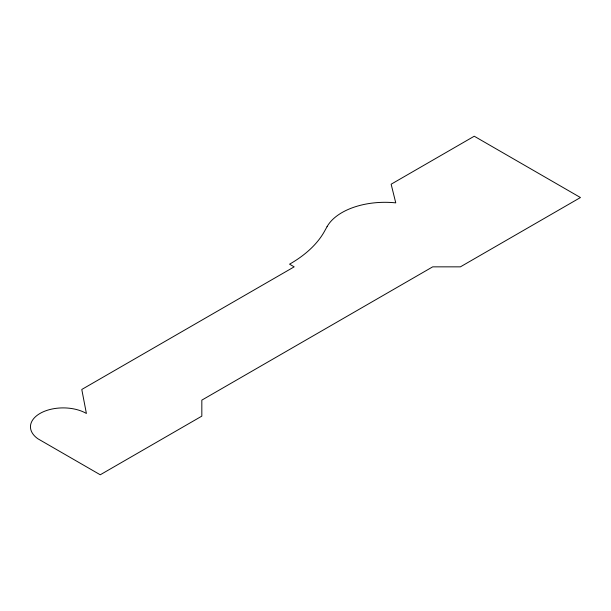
<?xml version="1.0" encoding="UTF-8"?>
<svg xmlns="http://www.w3.org/2000/svg" width="611" height="611" viewBox="0 0 611 611"><rect width="100%" height="100%" fill="white"/><g stroke="black" fill="none" stroke-linecap="round" stroke-linejoin="round"><path stroke-width="0.92" d="M327.053 226.689L324.426 231.416A140.11 80.889 0 0 1 289.561 264.181L294.174 266.847L81.782 389.474L86.395 413.464A32.727 18.895 0 0 0 41.235 412.776A32.727 18.895 0 0 0 37.913 438.79L100.25 474.778L201.829 416.129L201.829 400.136L432.695 266.847L460.396 266.847L580.45 197.536L474.251 136.222L391.139 184.209L395.76 202.867A60.833 35.117 0 0 0 327.053 226.689"/></g></svg>
